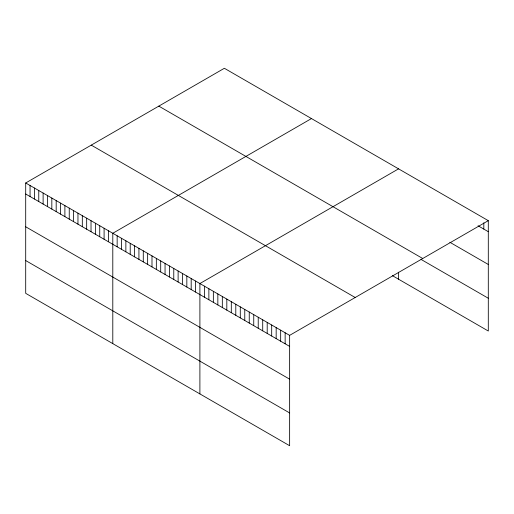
<?xml version="1.0" encoding="UTF-8"?>
<svg xmlns="http://www.w3.org/2000/svg" width="514" height="514" viewBox="0 0 514 514"><rect width="100%" height="100%" fill="white"/><g stroke="black" fill="none" stroke-linecap="round" stroke-linejoin="round"><path stroke-width="0.77" d="M25.7 182.978L289.633 335.359L289.633 445.722L25.7 293.34L25.7 182.978L224.367 68.278L488.3 220.66L488.3 331.022L392.343 275.62M311.465 118.567L112.797 233.266L112.797 343.622M398.562 168.849L199.895 283.548L199.895 393.91M289.633 335.359L488.3 220.66M478.046 225.762L488.3 231.685M449.84 242.261L488.3 264.466M158.807 106.128L422.739 258.51M420.998 259.384L488.3 298.242M91.261 145.128L355.193 297.51M25.7 194.003L289.633 346.385M25.7 226.783L289.633 379.165M25.7 260.559L289.633 412.941M483.815 222.793L483.815 229.096M398.562 272.189L398.562 279.211M285.148 332.77L285.148 343.795M280.663 330.181L280.663 341.2M276.172 327.585L276.172 338.61M271.688 324.996L271.688 336.021M267.203 322.406L267.203 333.432M262.712 319.817L262.712 330.843M258.227 317.228L258.227 328.247M253.743 314.632L253.743 325.658M249.251 312.043L249.251 323.068M244.767 309.454L244.767 320.479M240.282 306.864L240.282 317.89M235.791 304.275L235.791 315.294M231.306 301.679L231.306 312.705M226.822 299.09L226.822 310.115M222.331 296.501L222.331 307.526M217.846 293.912L217.846 304.937M213.355 291.322L213.355 302.348M208.87 288.733L208.87 299.752M204.386 286.137L204.386 297.163M195.545 281.036L195.545 292.061M191.189 278.524L191.189 289.543M186.833 276.005L186.833 287.03M182.476 273.493L182.476 284.518M178.12 270.981L178.12 282M173.771 268.462L173.771 279.487M169.414 265.95L169.414 276.975M165.058 263.438L165.058 274.457M160.702 260.919L160.702 271.945M156.346 258.407L156.346 269.432M151.99 255.895L151.99 266.914M147.64 253.376L147.64 264.402M143.284 250.864L143.284 261.889M138.928 248.352L138.928 259.371M134.572 245.833L134.572 256.859M130.215 243.321L130.215 254.346M125.866 240.809L125.866 251.828M121.51 238.29L121.51 249.316M117.153 235.778L117.153 246.804M108.441 230.747L108.441 241.773M104.091 228.235L104.091 239.261M99.735 225.723L99.735 236.742M95.379 223.204L95.379 234.23M91.023 220.692L91.023 231.718M86.667 218.18L86.667 229.199M82.317 215.662L82.317 226.687M77.961 213.149L77.961 224.175M73.605 210.637L73.605 221.656M69.249 208.119L69.249 219.144M64.892 205.606L64.892 216.632M60.536 203.094L60.536 214.113M56.187 200.576L56.187 211.601M51.83 198.063L51.83 209.089M47.474 195.551L47.474 206.57M43.118 193.033L43.118 204.058M38.762 190.521L38.762 201.546M34.412 188.008L34.412 199.027M30.056 185.49L30.056 196.515"/></g></svg>
